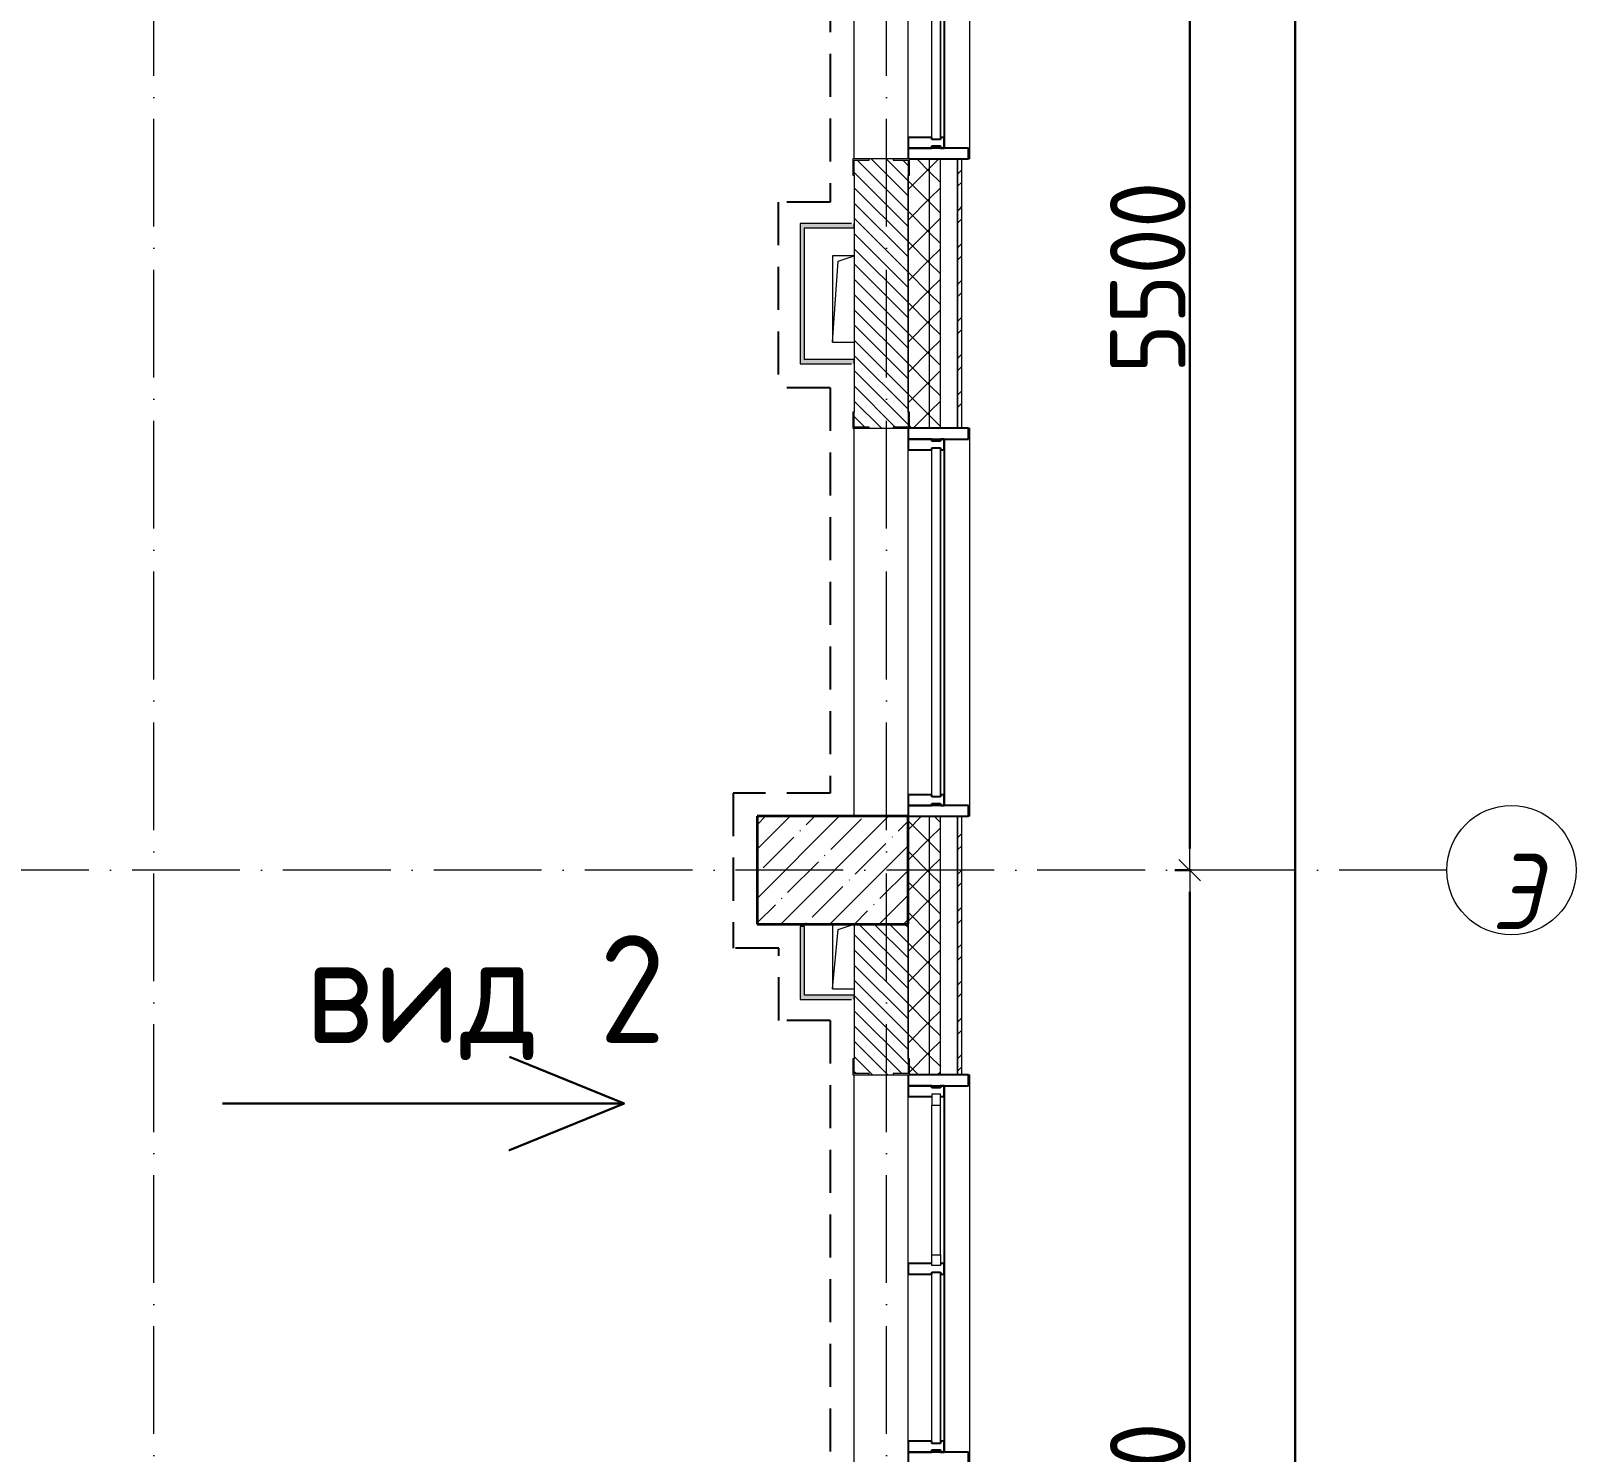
# Model space of a CAD drawing. Header units: millimetres. Extents: x -213536 to 1564669, y -45299 to 942238.
# Drawn here: x -188787 to -181617, y 221527 to 228121 of the extents above; entities that cross this region are included whole.
import ezdxf

# ---------------------------------------------------------------- set-up
doc = ezdxf.new("R2010")
doc.units = ezdxf.units.MM
for name, pattern in [('50_200_ШТРИХ_1Т_ш5_п1_п1_', [700, 500, -100, 0, -100]), ('Штрих короткий', [300, 150, -150]), ('Штриховая _2 мм - 1 мм_', [300, 200, -100])]:
    doc.linetypes.add(name, pattern=pattern)
for name, color, linetype, lineweight in [('0-1', 7, 'Continuous', 5), ('0-2', 7, 'Continuous', 9), ('Импосты витража', 7, 'Continuous', 9), ('Импосты витража-1', 7, 'Continuous', 25), ('Каркас_Импост', 7, 'Continuous', 13), ('Каркас_Импост-1', 7, 'Continuous', 9), ('Несущие колонны', 7, 'Continuous', 9), ('Несущие колонны-1', 7, 'Continuous', 35), ('Обобщенные модели', 7, 'Continuous', 9), ('Общие ребра', 7, 'Continuous', 9), ('Окна', 7, 'Continuous', 9), ('Оси', 7, 'Continuous', 9), ('Оси-1', 7, 'Continuous', 20), ('Оси-2', 7, '50_200_ШТРИХ_1Т_ш5_п1_п1_', 9), ('Основные линии', 7, 'Continuous', 30), ('Остекление-1', 7, 'Continuous', 9), ('Перемычка-1', 7, 'Штрих короткий', 9), ('Размеры', 7, 'Continuous', 15), ('Стены', 7, 'Continuous', 9), ('Стены-1', 7, 'Continuous', 13), ('Штриховка разреза-1', 7, 'Continuous', 9)]:
    doc.layers.add(name, color=color, linetype=linetype, lineweight=lineweight)
doc.layers.add('СТ-1_1', color=7, linetype='Штриховая _2 мм - 1 мм_', lineweight=90, true_color=0x888888)
doc.layers.add('Штриховка разреза-3', color=7, linetype='Continuous', lineweight=9, true_color=0x0080ff)
doc.layers.get('0-2').off()
doc.styles.add('ISOCPEUR_I_1', font='isocpeui.ttf', dxfattribs={"width": 0.85, "height": 2.5})
doc.styles.add('СПДС', font='isocpeur.ttf', dxfattribs={"width": 0.9})
doc.dimstyles.new('Размера А3', dxfattribs={"dimtxt": 200, "dimasz": 100, "dimexe": 70, "dimexo": 100, "dimgap": 20, "dimtad": 1, "dimdec": 0, "dimrnd": 10, "dimzin": 0, "dimdsep": 46, "dimtxsty": 'СПДС', "dimblk": 'ARROWHEAD_6', "dimcen": 1, "dimclrd": 256, "dimclre": 256, "dimclrt": 256, "dimazin": 0, "dimtfac": 1, "dimtdec": 0, "dimtmove": 2, "dimatfit": 3, "dimfxl": 1, "dimtolj": 1, "dimtzin": 0, "dimarcsym": 0})
pattern_1 = [(135, (0, 0), (-35.35534, -35.35534), [])]
pattern_2 = [(45, (0, 0), (-85.53659, 85.53659), []), (45, (57.02, 0), (-85.53659, 85.53659), [])]
pattern_3 = [(45, (0, 0), (-70.71068, 70.71068), []), (135, (0, 0), (-70.71068, -70.71068), [])]

# ---------------------------------------------------------------- blocks, each defined once
blk = doc.blocks.new('BSC_Колонна _Прямоугольная - 500х700-V2-АИ2_02_План отделки стен 2-го этажа _Часть 2_')
at = {"layer": 'Несущие колонны'}
h = blk.add_hatch(dxfattribs=at)
h.set_pattern_fill('FP_7', color=256, style=0, pattern_type=2)
h.set_pattern_definition([(315, (-40300, 25550), (114.04925, 114.04925), []), (315, (-40300, 25435.95), (114.04925, 114.04925), [201.613, -40.323, 3.353, -36.97])])
h.paths.add_polyline_path([(-250, 350), (-250, -350), (250, -350), (250, 350)], flags=0)
at = {"layer": 'Несущие колонны-1'}
for p, q in [((250, 350), (-250, 350)), ((-250, 350), (-250, -350)), ((250, -350), (250, 350)), ((-250, -350), (250, -350))]:
    blk.add_line(p, q, dxfattribs=at)
blk = doc.blocks.new('Проем_Дверь_Прямоугольный - 1800х2700h_оконные проемы-25805030-АИ2_02_План отделки стен 2-го этажа _Часть 2_')
at = {"layer": 'Перемычка-1'}
for p, q in [((900, 125), (-900, 125)), ((900, -125), (-900, -125))]:
    blk.add_line(p, q, dxfattribs=at)
blk = doc.blocks.new('PNS_Панель прямоугольная1 - Нр_Стекло - 40мм-25259299-АИ2_02_План отделки стен 2-го этажа _Часть 2_')
at = {"layer": 'Остекление-1'}
for p, q in [((-387.5, 40), (387.5, 40)), ((-397.5, 0), (397.5, 0)), ((387.5, 0), (-387.5, 0))]:
    blk.add_line(p, q, dxfattribs=at)
blk = doc.blocks.new('Прямоугольный импост - Импост структурный с накладкой - 150мм-25647642-АИ2_02_План отделки стен 2-го этажа _Часть 2_')
at = {"layer": 'Импосты витража'}
for p, q in [((42475, -100), (43250, -100)), ((42475, -267), (43250, -267))]:
    blk.add_line(p, q, dxfattribs=at)
blk = doc.blocks.new('Прямоугольный импост - Импост структурный с накладкой - 150мм-25647644-АИ2_02_План отделки стен 2-го этажа _Часть 2_')
at = {"layer": 'Импосты витража-1'}
for p, q in [((-25, 0), (-25, 17)), ((-25, 17), (25, 17)), ((-15, 0), (-25, 0)), ((-15, -40), (-15, 0)), ((25, 0), (15, 0)), ((15, 0), (15, -40)), ((25, 17), (25, 0)), ((-25, -150), (-25, -40)), ((-25, -40), (-15, -40)), ((15, -40), (25, -40)), ((25, -40), (25, -150)), ((25, -150), (-25, -150))]:
    blk.add_line(p, q, dxfattribs=at)
blk = doc.blocks.new('Прямоугольный импост - Откос НВФ_50х280 мм-25993838-АИ2_02_План отделки стен 2-го этажа _Часть 2_')
at = {"layer": 'Импосты витража-1'}
for p, q in [((0, 130), (-50, 130)), ((-50, 130), (-50, -150)), ((0, -144), (0, 130)), ((-50, -150), (0, -150))]:
    blk.add_line(p, q, dxfattribs=at)
blk = doc.blocks.new('PNS_Панель прямоугольная2 - Нр_Стекло - 40мм-26243474-АИ2_02_План отделки стен 2-го этажа _Часть 2_')
at = {"layer": 'Каркас_Импост'}
for p, q in [((-397.5, 0), (-397.5, 40)), ((-397.5, 40), (-347.5, 40)), ((-347.5, 40), (-347.5, 0)), ((397.5, 40), (347.5, 40)), ((347.5, 40), (347.5, 0)), ((397.5, 0), (397.5, 40)), ((-347.5, 0), (-397.5, 0)), ((347.5, 0), (397.5, 0))]:
    blk.add_line(p, q, dxfattribs=at)
at = {"layer": 'Каркас_Импост-1'}
for p, q in [((-347.5, 40), (347.5, 40)), ((-347.5, 0), (347.5, 0))]:
    blk.add_line(p, q, dxfattribs=at)
blk = doc.blocks.new('Прямоугольный импост - Импост структурный с накладкой - 150мм-25647633-АИ2_02_План отделки стен 2-го этажа _Часть 2_')
at = {"layer": 'Импосты витража-1'}
for p, q in [((-25, 0), (-25, 17)), ((-25, 17), (25, 17)), ((-15, 0), (-25, 0)), ((-15, -40), (-15, 0)), ((25, 17), (25, 0)), ((-25, -150), (-25, -40)), ((-25, -40), (-15, -40)), ((25, -40), (25, -150)), ((25, -150), (-25, -150))]:
    blk.add_line(p, q, dxfattribs=at)
blk = doc.blocks.new('Прямоугольный импост - Импост структурный с накладкой - 150мм-V150-АИ2_02_План отделки стен 2-го этажа _Часть 2_')
at = {"layer": 'Импосты витража-1'}
for p, q in [((-25, 0), (-25, 17)), ((-25, 17), (25, 17)), ((25, 0), (15, 0)), ((15, 0), (15, -40)), ((25, 17), (25, 0)), ((-25, -150), (-25, -40)), ((15, -40), (25, -40)), ((25, -40), (25, -150)), ((25, -150), (-25, -150))]:
    blk.add_line(p, q, dxfattribs=at)
blk = doc.blocks.new('Прямоугольный импост - Откос НВФ_50х280 мм-25993834-АИ2_02_План отделки стен 2-го этажа _Часть 2_')
at = {"layer": 'Импосты витража-1'}
for p, q in [((-50, 130), (0, 130)), ((-50, -150), (-50, 130)), ((0, 130), (0, -144)), ((0, -150), (-50, -150))]:
    blk.add_line(p, q, dxfattribs=at)
blk = doc.blocks.new('PNS_Панель прямоугольная1 - Нр_Стекло - 40мм-25293744-АИ2_02_План отделки стен 2-го этажа _Часть 2_')
at = {"layer": 'Остекление-1'}
for p, q in [((-800, 40), (800, 40)), ((-810, 0), (810, 0)), ((800, 0), (-800, 0))]:
    blk.add_line(p, q, dxfattribs=at)
blk = doc.blocks.new('Прямоугольный импост - Импост структурный с накладкой - 150мм-25651488-АИ2_02_План отделки стен 2-го этажа _Часть 2_')
at = {"layer": 'Импосты витража'}
for p, q in [((44650, -100), (46250, -100)), ((44650, -267), (46250, -267))]:
    blk.add_line(p, q, dxfattribs=at)
blk = doc.blocks.new('Прямоугольный импост - Импост структурный с накладкой - 150мм-25651501-АИ2_02_План отделки стен 2-го этажа _Часть 2_')
at = {"layer": 'Импосты витража-1'}
for p, q in [((-25, 0), (-25, 17)), ((-25, 17), (25, 17)), ((-15, 0), (-25, 0)), ((-15, -40), (-15, 0)), ((25, 0), (15, 0)), ((15, 0), (15, -40)), ((25, 17), (25, 0)), ((-25, -150), (-25, -40)), ((-25, -40), (-15, -40)), ((15, -40), (25, -40)), ((25, -40), (25, -150)), ((25, -150), (-25, -150))]:
    blk.add_line(p, q, dxfattribs=at)
blk = doc.blocks.new('Прямоугольный импост - Откос НВФ_50х280 мм-25995271-АИ2_02_План отделки стен 2-го этажа _Часть 2_')
at = {"layer": 'Импосты витража-1'}
for p, q in [((-50, 130), (0, 130)), ((-50, -150), (-50, 130)), ((0, 130), (0, -144)), ((0, -150), (-50, -150))]:
    blk.add_line(p, q, dxfattribs=at)
blk = doc.blocks.new('Прямоугольный импост - Откос НВФ_50х280 мм-V163-АИ2_02_План отделки стен 2-го этажа _Часть 2_')
at = {"layer": 'Импосты витража-1'}
for p, q in [((0, 130), (-50, 130)), ((-50, 130), (-50, -150)), ((0, -150), (0, 130)), ((-50, -150), (0, -150))]:
    blk.add_line(p, q, dxfattribs=at)
blk = doc.blocks.new('Фахверк_СКБ_Уголок - 250_2700-27497298-АИ2_02_План отделки стен 2-го этажа _Часть 2_')
at = {"layer": 'Обобщенные модели'}
for p, q in [((200, 181), (125, 181)), ((125, 181), (125, 106)), ((131, 106), (131, 175)), ((131, 175), (200, 175)), ((200, 175), (200, 181)), ((125, 106), (131, 106)), ((131, -6), (125, -6)), ((125, -6), (125, -81)), ((131, -75), (131, -6)), ((125, -81), (200, -81)), ((200, -75), (131, -75)), ((200, -81), (200, -75))]:
    blk.add_line(p, q, dxfattribs=at)
blk = doc.blocks.new('AR_Отверстие прямоугольное _в плите_ - AR_Отверстие прямоугольное _в плите_-30510814-АИ2_02_План отделки стен 2-го этажа _Часть 2_')
at = {"layer": 'Обобщенные модели'}
for p, q in [((-50, 150), (-50, -150)), ((-25, 125), (50, 150)), ((-50, -150), (-25, 125)), ((-50, -150), (50, -150))]:
    blk.add_line(p, q, dxfattribs=at)
blk = doc.blocks.new('AR_Отверстие прямоугольное _в плите_ - AR_Отверстие прямоугольное _в плите_-30510902-АИ2_02_План отделки стен 2-го этажа _Часть 2_')
at = {"layer": 'Обобщенные модели'}
for p, q in [((50, 200), (-50, 200)), ((-50, 200), (-50, -200)), ((-50, -200), (-25, 175)), ((-25, 175), (50, 200)), ((-50, -200), (50, -200))]:
    blk.add_line(p, q, dxfattribs=at)
blk = doc.blocks.new('Отлив_СКБ - Отлив витража_120_НВФ-31885687-АИ2_02_План отделки стен 2-го этажа _Часть 2_')
at = {"layer": 'Окна'}
for p, q in [((1750, -2), (50, -2)), ((0, -120), (0, -113)), ((0, -120), (1800, -120)), ((1800, -113), (1800, -120))]:
    blk.add_line(p, q, dxfattribs=at)
blk = doc.blocks.new('0125-Р-ОО-Ш2-АР-о_23_10_2024_rvt-1-АИ2_02_План отделки стен 2-го этажа _Часть 2_')
at = {"layer": 'Штриховка разреза-1'}
h = blk.add_hatch(dxfattribs=at)
h.set_pattern_fill('FP_80', color=256, style=0, pattern_type=2)
h.set_pattern_definition(pattern_2)
h.paths.add_polyline_path([(26150, 43370), (26150, 43600), (26130, 43600), (26130, 43370)], flags=0)
h.paths.add_polyline_path([(26130, 45400), (26150, 45400), (26150, 49800), (26130, 49800), (26130, 45770.8)], flags=0)
h = blk.add_hatch(dxfattribs=at)
h.set_pattern_fill('FP_81', color=256, style=0, pattern_type=2)
h.set_pattern_definition(pattern_3)
h.paths.add_polyline_path([(26050, 11350), (26050, 13550), (26000, 13550), (26000, 11350)], flags=0)
h.paths.add_polyline_path([(26000, 15350), (26050, 15350), (26050, 16550), (26000, 16550), (26000, 16201.6)], flags=0)
h.paths.add_polyline_path([(26050, 18350), (26050, 19550), (26000, 19550), (26000, 18350)], flags=0)
h.paths.add_polyline_path([(26000, 21350), (26050, 21350), (26050, 22550), (26000, 22550), (26000, 21745.8)], flags=0)
h.paths.add_polyline_path([(26050, 24350), (26050, 25550), (26000, 25550), (26000, 24350)], flags=0)
h.paths.add_polyline_path([(26050, 27350), (26050, 28550), (26000, 28550), (26000, 27350)], flags=0)
h.paths.add_polyline_path([(26000, 30350), (26050, 30350), (26050, 31550), (26000, 31550), (26000, 30986.2)], flags=0)
h.paths.add_polyline_path([(26000, 33350), (26050, 33350), (26050, 34550), (26000, 34550), (26000, 33758.3)], flags=0)
h.paths.add_polyline_path([(26050, 36350), (26050, 37550), (26000, 37550), (26000, 36350)], flags=0)
h.paths.add_polyline_path([(26050, 39350), (26050, 40550), (26000, 40550), (26000, 39350)], flags=0)
h.paths.add_polyline_path([(26050, 42350), (26050, 43600), (26000, 43600), (26000, 42350)], flags=0)
h.paths.add_polyline_path([(26050, 45400), (26050, 49650), (26000, 49650), (26000, 45400)], flags=0)
h = blk.add_hatch(dxfattribs=at)
h.set_pattern_fill('FP_81', color=256, style=0, pattern_type=2)
h.set_pattern_definition(pattern_3)
h.paths.add_polyline_path([(26000, 11350), (26000, 13550), (25906, 13550), (25906, 13475), (25900, 13475), (25900, 11350)], flags=0)
h.paths.add_polyline_path([(25906, 15350), (26000, 15350), (26000, 16550), (25906, 16550), (25906, 16475), (25900, 16475), (25900, 15425), (25906, 15425), (25906, 15356)], flags=0)
h.paths.add_polyline_path([(25906, 18350), (26000, 18350), (26000, 19550), (25900, 19550), (25900, 18425), (25906, 18425), (25906, 18356)], flags=0)
h.paths.add_polyline_path([(25906, 21350), (26000, 21350), (26000, 22550), (25906, 22550), (25906, 22475), (25900, 22475), (25900, 21425), (25906, 21425), (25906, 21356)], flags=0)
h.paths.add_polyline_path([(25900, 24350), (26000, 24350), (26000, 25550), (25906, 25550), (25906, 25475), (25900, 25475), (25900, 24850)], flags=0)
h.paths.add_polyline_path([(26000, 27350), (26000, 28550), (25900, 28550), (25900, 27425), (25906, 27425), (25906, 27350)], flags=0)
h.paths.add_polyline_path([(26000, 30350), (26000, 31550), (25906, 31550), (25906, 31475), (25900, 31475), (25900, 30425), (25906, 30425), (25906, 30350)], flags=0)
h.paths.add_polyline_path([(26000, 33350), (26000, 34550), (25900, 34550), (25900, 33425), (25906, 33425), (25906, 33350)], flags=0)
h.paths.add_polyline_path([(25906, 36350), (26000, 36350), (26000, 37550), (25906, 37550), (25906, 37475), (25900, 37475), (25900, 36425), (25906, 36425), (25906, 36356)], flags=0)
h.paths.add_polyline_path([(25906, 39350), (26000, 39350), (26000, 40550), (25900, 40550), (25900, 39425), (25906, 39425), (25906, 39356)], flags=0)
h.paths.add_polyline_path([(26000, 42350), (26000, 43600), (25906, 43600), (25906, 43525), (25900, 43525), (25900, 42425), (25906, 42425), (25906, 42350)], flags=0)
h.paths.add_polyline_path([(26000, 45400), (26000, 49550), (25900, 49550), (25900, 45400)], flags=0)
h = blk.add_hatch(dxfattribs=at)
h.set_pattern_fill('FP_2', color=256, style=0, pattern_type=2)
h.set_pattern_definition(pattern_1)
h.paths.add_polyline_path([(25719, 42350), (25831, 42350), (25831, 42356), (25900, 42356), (25900, 43594), (25831, 43594), (25831, 43600), (25719, 43600), (25719, 43594), (25650, 43594), (25650, 42356), (25719, 42356)], flags=0)
h = blk.add_hatch(dxfattribs=at)
h.set_pattern_fill('FP_80', color=256, style=0, pattern_type=2)
h.set_pattern_definition(pattern_2)
h.paths.add_polyline_path([(26130, 11540), (26150, 11540), (26150, 13550), (26130, 13550), (26130, 12505.4)], flags=0)
h.paths.add_polyline_path([(26130, 15350), (26150, 15350), (26150, 16550), (26130, 16550), (26130, 16201.6)], flags=0)
h.paths.add_polyline_path([(26150, 18350), (26150, 19550), (26130, 19550), (26130, 18350)], flags=0)
h.paths.add_polyline_path([(26150, 21350), (26150, 22550), (26130, 22550), (26130, 21350)], flags=0)
h.paths.add_polyline_path([(26130, 24350), (26150, 24350), (26150, 25550), (26130, 25550), (26130, 25442)], flags=0)
h.paths.add_polyline_path([(26130, 27350), (26150, 27350), (26150, 28550), (26130, 28550), (26130, 28214.1)], flags=0)
h.paths.add_polyline_path([(26150, 30350), (26150, 31550), (26130, 31550), (26130, 30350)], flags=0)
h.paths.add_polyline_path([(26130, 33350), (26150, 33350), (26150, 34550), (26130, 34550), (26130, 33758.3)], flags=0)
h.paths.add_polyline_path([(26150, 36350), (26150, 37550), (26130, 37550), (26130, 36350)], flags=0)
h.paths.add_polyline_path([(26150, 39350), (26150, 40550), (26130, 40550), (26130, 39350)], flags=0)
h.paths.add_polyline_path([(26150, 42350), (26150, 43370), (26130, 43370), (26130, 42350)], flags=0)
h = blk.add_hatch(dxfattribs=at)
h.set_pattern_fill('FP_2', color=256, style=0, pattern_type=2)
h.set_pattern_definition(pattern_1)
h.paths.add_polyline_path([(25719, 36350), (25831, 36350), (25831, 36356), (25900, 36356), (25900, 37544), (25831, 37544), (25831, 37550), (25719, 37550), (25719, 37544), (25650, 37544), (25650, 36356), (25719, 36356)], flags=0)
h.paths.add_polyline_path([(25719, 39350), (25831, 39350), (25831, 39356), (25900, 39356), (25900, 40050), (25650, 40050), (25650, 39356), (25719, 39356)], flags=0)
at = {"layer": 'Общие ребра'}
for p, q in [((26000, 42350), (26000, 43600)), ((26050, 42350), (26050, 43600)), ((25900, 42425), (25900, 43525)), ((25900, 43525), (25900, 42425)), ((26000, 39350), (26000, 40550)), ((26050, 39350), (26050, 40550)), ((25900, 40050), (25900, 39425)), ((25900, 39425), (25900, 40050))]:
    blk.add_line(p, q, dxfattribs=at)
at = {"layer": 'Стены'}
for p, q in [((25650, 43600), (25650, 45400)), ((25650, 40550), (25650, 42350)), ((25650, 37550), (25650, 39350))]:
    blk.add_line(p, q, dxfattribs=at)
at = {"layer": 'Стены-1'}
for p, q in [((25831, 43600), (25719, 43600)), ((26130, 43600), (25906, 43600)), ((26130, 43600), (26130, 43370)), ((26150, 43600), (26130, 43600)), ((26130, 42350), (26130, 43600)), ((26150, 43370), (26150, 43600)), ((25650, 43525), (25650, 42425)), ((26130, 43370), (26130, 42350)), ((26150, 42350), (26150, 43370)), ((25719, 42350), (25831, 42350)), ((25906, 42350), (26130, 42350)), ((26130, 42350), (26150, 42350)), ((26130, 40550), (25900, 40550)), ((26130, 39350), (26130, 40550)), ((26130, 40550), (26130, 39350)), ((26150, 40550), (26130, 40550)), ((26150, 39350), (26150, 40550)), ((25650, 40050), (25650, 39425)), ((25719, 39350), (25831, 39350)), ((25906, 39350), (26130, 39350)), ((26130, 39350), (26150, 39350))]:
    blk.add_line(p, q, dxfattribs=at)
at = {"layer": '0-2'}
for name, p, rotation in [('Проем_Дверь_Прямоугольный - 1800х2700h_оконные проемы-25805030-АИ2_02_План отделки стен 2-го этажа _Часть 2_', (25775, 44500), 269.9999999999999), ('Отлив_СКБ - Отлив витража_120_НВФ-31885687-АИ2_02_План отделки стен 2-го этажа _Часть 2_', (26067, 43600), 90), ('Прямоугольный импост - Импост структурный с накладкой - 150мм-25647642-АИ2_02_План отделки стен 2-го этажа _Часть 2_', (25800, 1225), 89.99999999999999), ('PNS_Панель прямоугольная1 - Нр_Стекло - 40мм-25259299-АИ2_02_План отделки стен 2-го этажа _Часть 2_', (26050, 44087.5), 89.99999999999753), ('Фахверк_СКБ_Уголок - 250_2700-27497298-АИ2_02_План отделки стен 2-го этажа _Часть 2_', (25725, 43725), 269.9999999999999), ('Прямоугольный импост - Откос НВФ_50х280 мм-25993838-АИ2_02_План отделки стен 2-го этажа _Часть 2_', (26050, 43600), 269.9999999999975), ('Фахверк_СКБ_Уголок - 250_2700-27497298-АИ2_02_План отделки стен 2-го этажа _Часть 2_', (25825, 42225), 89.99999999999991), ('Проем_Дверь_Прямоугольный - 1800х2700h_оконные проемы-25805030-АИ2_02_План отделки стен 2-го этажа _Часть 2_', (25775, 41450), 269.9999999999999), ('Отлив_СКБ - Отлив витража_120_НВФ-31885687-АИ2_02_План отделки стен 2-го этажа _Часть 2_', (26067, 40550), 90), ('Прямоугольный импост - Импост структурный с накладкой - 150мм-25651488-АИ2_02_План отделки стен 2-го этажа _Часть 2_', (25800, -4000), 89.99999999999986), ('PNS_Панель прямоугольная1 - Нр_Стекло - 40мм-25293744-АИ2_02_План отделки стен 2-го этажа _Часть 2_', (26050, 41450), 89.99999999999899), ('Прямоугольный импост - Откос НВФ_50х280 мм-V163-АИ2_02_План отделки стен 2-го этажа _Часть 2_', (26050, 40550), 269.999999999999), ('BSC_Колонна _Прямоугольная - 500х700-V2-АИ2_02_План отделки стен 2-го этажа _Часть 2_', (25550, 40300), 89.9999999999999), ('Фахверк_СКБ_Уголок - 250_2700-27497298-АИ2_02_План отделки стен 2-го этажа _Часть 2_', (25825, 39225), 89.99999999999991), ('Проем_Дверь_Прямоугольный - 1800х2700h_оконные проемы-25805030-АИ2_02_План отделки стен 2-го этажа _Часть 2_', (25775, 38450), 269.9999999999999), ('Отлив_СКБ - Отлив витража_120_НВФ-31885687-АИ2_02_План отделки стен 2-го этажа _Часть 2_', (26067, 37550), 90), ('Прямоугольный импост - Импост структурный с накладкой - 150мм-25647642-АИ2_02_План отделки стен 2-го этажа _Часть 2_', (25800, -4000), 89.99999999999999), ('PNS_Панель прямоугольная2 - Нр_Стекло - 40мм-26243474-АИ2_02_План отделки стен 2-го этажа _Часть 2_', (26050, 38862.5), 89.99999999999753), ('PNS_Панель прямоугольная1 - Нр_Стекло - 40мм-25259299-АИ2_02_План отделки стен 2-го этажа _Часть 2_', (26050, 38037.5), 89.99999999999753), ('Прямоугольный импост - Импост структурный с накладкой - 150мм-25647642-АИ2_02_План отделки стен 2-го этажа _Часть 2_', (25800, -4825), 89.99999999999999), ('Прямоугольный импост - Откос НВФ_50х280 мм-25993838-АИ2_02_План отделки стен 2-го этажа _Часть 2_', (26050, 37550), 269.9999999999975)]:
    blk.add_blockref(name, p, dxfattribs=dict(at, rotation=rotation))
at = {"layer": '0-2', "extrusion": (0, 0, -1)}
for name, p, rotation in [('Прямоугольный импост - Импост структурный с накладкой - 150мм-25647644-АИ2_02_План отделки стен 2-го этажа _Часть 2_', (-26050, 43675), 90.00000000000249), ('Прямоугольный импост - Откос НВФ_50х280 мм-25995271-АИ2_02_План отделки стен 2-го этажа _Часть 2_', (-26050, 42350), 90.00000000000101), ('Прямоугольный импост - Импост структурный с накладкой - 150мм-25651501-АИ2_02_План отделки стен 2-го этажа _Часть 2_', (-26050, 42275), 90.00000000000101), ('Прямоугольный импост - Импост структурный с накладкой - 150мм-25651501-АИ2_02_План отделки стен 2-го этажа _Часть 2_', (-26050, 40625), 90.00000000000101), ('Прямоугольный импост - Откос НВФ_50х280 мм-25993834-АИ2_02_План отделки стен 2-го этажа _Часть 2_', (-26050, 39350), 90.00000000000249), ('Прямоугольный импост - Импост структурный с накладкой - 150мм-V150-АИ2_02_План отделки стен 2-го этажа _Часть 2_', (-26050, 39275), 90.00000000000249), ('Прямоугольный импост - Импост структурный с накладкой - 150мм-25647633-АИ2_02_План отделки стен 2-го этажа _Часть 2_', (-26050, 38450), 90.00000000000249), ('Прямоугольный импост - Импост структурный с накладкой - 150мм-25647644-АИ2_02_План отделки стен 2-го этажа _Часть 2_', (-26050, 37625), 90.00000000000249)]:
    blk.add_blockref(name, p, dxfattribs=dict(at, rotation=rotation))
at = {"layer": '0-2'}
for name, p in [('AR_Отверстие прямоугольное _в плите_ - AR_Отверстие прямоугольное _в плите_-30510902-АИ2_02_План отделки стен 2-го этажа _Часть 2_', (25600, 42950)), ('AR_Отверстие прямоугольное _в плите_ - AR_Отверстие прямоугольное _в плите_-30510814-АИ2_02_План отделки стен 2-го этажа _Часть 2_', (25600, 39900))]:
    blk.add_blockref(name, p, dxfattribs=at)
blk = doc.blocks.new('Ось сетки - Круг_Ø6_00__ISO-2_5_0_9K_-16731441-АИ2_02_План отделки стен 2-го этажа _Часть 2_')
at = {"layer": 'Оси-1'}
blk.add_circle((0, 0), 3, dxfattribs=at)
blk = doc.blocks.new('ARROWHEAD_6')
at = {"color": 0, "linetype": 'Continuous'}
for p, q in [((0, 0), (-1, 0)), ((-0.5, -0.5), (0.5, 0.5))]:
    blk.add_line(p, q, dxfattribs=at)
blk = doc.blocks.new('*D3016')
at = {"layer": 'Defpoints', "color": 0, "transparency": 16777216}
for p in [(233558.9, 258615.2), (233452.9, 253115.2), (233558.9, 253115.2)]:
    blk.add_point(p, dxfattribs=at)
at = {"layer": 'Размеры', "lineweight": -2, "transparency": 16777216}
for p, q in [((233458.9, 258615.2), (233382.9, 258615.2)), ((233452.9, 258515.2), (233452.9, 253215.2)), ((233458.9, 253115.2), (233382.9, 253115.2))]:
    blk.add_line(p, q, dxfattribs=at)
at = {"layer": 'Размеры', "lineweight": -2, "transparency": 16777216, "xscale": 100, "yscale": 100, "zscale": 100}
for p, rotation in [((233452.9, 258615.2), 90), ((233452.9, 253115.2), 270)]:
    blk.add_blockref('ARROWHEAD_6', p, dxfattribs=dict(at, rotation=rotation))
at = {"layer": 'Размеры', "lineweight": 25, "transparency": 16777216, "insert": (233257.9, 255865.2), "char_height": 350, "width": 2.488, "attachment_point": 5, "rotation": 90, "style": 'СПДС'}
blk.add_mtext('\\A1;5500', dxfattribs=at)
blk = doc.blocks.new('*D3017')
at = {"layer": 'Defpoints', "color": 0, "transparency": 16777216}
for p in [(233558.9, 253115.2), (233452.9, 247115.2), (233558.9, 247115.2)]:
    blk.add_point(p, dxfattribs=at)
at = {"layer": 'Размеры', "lineweight": -2, "transparency": 16777216}
for p, q in [((233458.9, 253115.2), (233382.9, 253115.2)), ((233452.9, 253015.2), (233452.9, 247215.2)), ((233458.9, 247115.2), (233382.9, 247115.2))]:
    blk.add_line(p, q, dxfattribs=at)
at = {"layer": 'Размеры', "lineweight": -2, "transparency": 16777216, "xscale": 100, "yscale": 100, "zscale": 100}
for p, rotation in [((233452.9, 253115.2), 90), ((233452.9, 247115.2), 270)]:
    blk.add_blockref('ARROWHEAD_6', p, dxfattribs=dict(at, rotation=rotation))
at = {"layer": 'Размеры', "lineweight": 25, "transparency": 16777216, "insert": (233257.9, 250115.2), "char_height": 350, "width": 2.488, "attachment_point": 5, "rotation": 90, "style": 'СПДС'}
blk.add_mtext('\\A1;6000', dxfattribs=at)
blk = doc.blocks.new('*D3022')
at = {"layer": 'Defpoints', "color": 0, "transparency": 16777216}
for p in [(233835.2, 262265.2), (233941.3, 262265.2), (233835.2, 228815.2)]:
    blk.add_point(p, dxfattribs=at)
at = {"layer": 'Размеры', "lineweight": -2, "transparency": 16777216}
for p, q in [((233935.2, 262265.2), (234011.3, 262265.2)), ((233941.3, 228915.2), (233941.3, 262165.2)), ((233935.2, 228815.2), (234011.3, 228815.2))]:
    blk.add_line(p, q, dxfattribs=at)
at = {"layer": 'Размеры', "lineweight": -2, "transparency": 16777216, "xscale": 100, "yscale": 100, "zscale": 100}
for p, rotation in [((233941.3, 262265.2), 90), ((233941.3, 228815.2), 270)]:
    blk.add_blockref('ARROWHEAD_6', p, dxfattribs=dict(at, rotation=rotation))
at = {"layer": 'Размеры', "lineweight": 25, "transparency": 16777216, "insert": (233746.3, 245540.2), "char_height": 350, "width": 3.186, "attachment_point": 5, "rotation": 90, "style": 'СПДС'}
blk.add_mtext('\\A1;33450', dxfattribs=at)
blk = doc.blocks.new('Оси1')
at = {"layer": 'Оси-2'}
for p, q in [((228645.6, 210594.5), (228645.6, 264395.4)), ((232045.6, 210594.5), (232045.6, 264395.4)), ((234645.6, 253115.2), (203926.8, 253115.2))]:
    blk.add_line(p, q, dxfattribs=at)
at = {"layer": 'Оси-1', "xscale": 99.99999999999993, "yscale": 99.99999999999993, "zscale": 99.99999999999993, "rotation": 89.99999999999982}
blk.add_blockref('Ось сетки - Круг_Ø6_00__ISO-2_5_0_9K_-16731441-АИ2_02_План отделки стен 2-го этажа _Часть 2_', (234945.6, 253115.2), dxfattribs=at)
at = {"layer": 'Оси', "insert": (234852.8, 253191.3), "char_height": 350, "width": 223.671, "attachment_point": 1, "style": 'ISOCPEUR_I_1'}
blk.add_mtext('\\fISOCPEUR|b0|i1|c204|p34|;\\W.9;Э', dxfattribs=at)
at = {"layer": 'Размеры', "lineweight": 25}
for base, p1, p2, picture, middle in [((233941.3, 262265.2), (233835.2, 228815.2), (233835.2, 262265.2), '*D3022', (233746.3, 245540.2)), ((233452.9, 253115.2), (233558.9, 258615.2), (233558.9, 253115.2), '*D3016', (233257.9, 255865.2)), ((233452.9, 247115.2), (233558.9, 253115.2), (233558.9, 247115.2), '*D3017', (233257.9, 250115.2))]:
    dim = blk.add_linear_dim(base=base, p1=p1, p2=p2, angle=90, dimstyle='Размера А3', override={"dimtxt": 350}, dxfattribs=at)
    dim.commit()
    dim.dimension.update_dxf_attribs({"geometry": picture, "text_midpoint": middle})

msp = doc.modelspace()

# ---------------------------------------------------------------- hatches: boundary and pattern name
at = {"layer": 'Штриховка разреза-3'}
for points in [[(-184967, 227207.3), (-184967, 227227.3), (-185217, 227227.3), (-185217, 227207.3), (-185197, 227207.3)], [(-185197, 226577.3), (-185197, 227207.3), (-185217, 227207.3), (-185217, 226577.3)], [(-184979, 226577.3), (-184967, 226577.3), (-184967, 226597.3), (-185197, 226597.3), (-185197, 226577.3)], [(-185197, 223627.3), (-185197, 223965.3), (-185217, 223965.3), (-185217, 223627.3)], [(-184979, 223627.3), (-184967, 223627.3), (-184967, 223647.3), (-185197, 223647.3), (-185197, 223627.3)]]:
    msp.add_hatch(color=256, dxfattribs=at).paths.add_polyline_path(points, flags=0)

# ---------------------------------------------------------------- linework, layer by layer
at = {"color": 1, "lineweight": 30}
msp.add_lwpolyline([(-187898, 223144.9), (-186034.9, 223144.9), (-186566.6, 222927.9), (-186034.9, 223144.9), (-186566.6, 223361.9)], dxfattribs=at)
at = {"layer": 'Общие ребра'}
msp.add_line((-185197, 223965.3), (-185217, 223965.3), dxfattribs=at)
at = {"layer": 'СТ-1_1', "lineweight": 25}
for p, q in [((-185079, 229215.3), (-185079, 227327.3)), ((-185319, 227327.3), (-185319, 226465.3)), ((-185079, 227327.3), (-185319, 227327.3)), ((-185079, 226465.3), (-185319, 226465.3)), ((-185079, 226465.3), (-185079, 224585.3)), ((-185529, 224585.3), (-185529, 223865.3)), ((-185079, 224585.3), (-185529, 224585.3)), ((-185317, 223865.3), (-185529, 223865.3)), ((-185317, 223530.3), (-185317, 223865.3)), ((-185079, 223530.3), (-185317, 223530.3)), ((-185079, 223530.3), (-185079, 218589.3))]:
    msp.add_line(p, q, dxfattribs=at)
at = {"layer": 'Стены-1'}
for p, q in [((-185217, 227227.3), (-185217, 226577.3)), ((-184979, 227227.3), (-185217, 227227.3)), ((-184967, 227207.3), (-184967, 227227.3)), ((-185197, 226597.3), (-185197, 227207.3)), ((-185197, 227207.3), (-184967, 227207.3)), ((-184967, 226597.3), (-185197, 226597.3)), ((-184967, 226577.3), (-184967, 226597.3)), ((-185217, 226577.3), (-184979, 226577.3)), ((-185217, 223965.3), (-185217, 223627.3)), ((-185197, 223647.3), (-185197, 223965.3)), ((-184967, 223647.3), (-185197, 223647.3)), ((-184967, 223627.3), (-184967, 223647.3)), ((-185217, 223627.3), (-184979, 223627.3))]:
    msp.add_line(p, q, dxfattribs=at)

# ---------------------------------------------------------------- block references
at = {"color": 2, "lineweight": 30}
msp.add_blockref('Оси1', (-416862.6, -28888), dxfattribs=at)
at = {"layer": '0-1'}
msp.add_blockref('0125-Р-ОО-Ш2-АР-о_23_10_2024_rvt-1-АИ2_02_План отделки стен 2-го этажа _Часть 2_', (-210617, 183927.3), dxfattribs=at)

# ---------------------------------------------------------------- texts
at = {"layer": 'Основные линии', "insert": (-187513.6, 223925.4), "char_height": 500, "attachment_point": 1, "style": 'СПДС'}
msp.add_mtext_dynamic_manual_height_columns('вид 2', width=1649.982, gutter_width=1678.4, heights=[0], dxfattribs=at)

doc.saveas('drawing.dxf')
